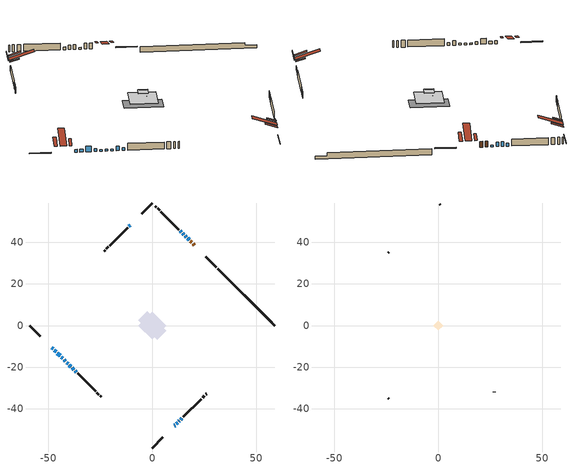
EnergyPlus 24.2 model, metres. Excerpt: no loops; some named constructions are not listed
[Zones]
conditioned space
 floor outside (Floor1 construction): -1.83,0 0,1.83 1.83,0 0,-1.83 z0.61
 floor adiabatic (AdiabaticFloorConstruction): -6.66,0 0,6.66 6.66,0 0,-6.66 z0.61
 floor foundation (Slab1 construction): -6.84,2.41 -2.41,6.84 6.84,-2.41 2.41,-6.84 z-1.43
 wall outside (RimJoist1 construction): 0,-58.92 5.13,-53.79 / -58.92,0 -53.79,-5.13 / 0,58.92 -5.13,53.79 / 30.9,28.03 25.76,33.16 z0.61:0.91
 wall outside (AdiabaticWallConstruction 1): 20.25,38.68 19.6,39.32 / 18.95,39.98 18.36,40.56 z0.61:2.64
 wall outside (AdiabaticWallConstruction): 10.65,-48.28 11,-47.92 / 12.86,-46.07 13,-45.92 z0.61:1.98; -48.28,-10.65 -47.7,-11.23 / 14.01,44.91 13.44,45.49 / -37.09,-21.83 -36.52,-22.41 z0.61:1.58; -47.04,-11.88 -46.29,-12.64 / -43.68,-15.24 -43.07,-15.85 / 13.66,-45.27 14.27,-44.66 z0.61:1.53; -45.63,-13.29 -44.34,-14.59 z0.61:2.59; 11.66,-47.27 12.2,-46.72 / 16.4,42.52 15.86,43.06 / 15.21,43.72 14.67,44.26 / -10.65,48.28 -11.19,47.73 / -38.5,-20.42 -37.75,-21.18 z0.61:2.19; 17.71,41.22 17.06,41.87 / -42.42,-16.51 -41.77,-17.16 / -41.11,-17.81 -40.46,-18.46 / -39.81,-19.12 -39.16,-19.77 z0.61:1.17
 wall outside (Wall1 construction): 14.93,-44 23.54,-35.38 / -35.86,-23.06 -27.24,-31.68 / -11.85,47.08 -20.46,38.46 / 12.78,46.15 4.16,54.76 z0.61:3.05
 wall outside (Wall2 construction): 24.2,-34.72 25.09,-33.83 / -26.59,-32.34 -25.69,-33.23 / -21.12,37.8 -22.01,36.91 / 3.5,55.42 2.61,56.31 z0.61:3.05
 wall outside (Wall3 construction): 25.75,-33.18 26.19,-32.74 / -25.04,-33.89 -24.6,-34.33 / -22.67,36.25 -23.11,35.82 / 1.95,56.97 1.52,57.41 z0.61:3.05
 wall foundation (FoundationWall1 construction): 31.55,27.37,-1.43 31.55,27.37,0.61 56.19,2.74,0.61 56.19,2.74,-0.35 58.92,0,-0.35 58.92,0,-1.43
 window (WindowConstruction 12): 10.65,-48.27 11,-47.92 z0.61:1.98
 window (WindowConstruction 7): -48.27,-10.65 -47.7,-11.23 z0.61:1.58
 window (WindowConstruction 8): -47.04,-11.88 -46.29,-12.64 z0.61:1.52
 window (WindowConstruction 9): -45.63,-13.29 -44.34,-14.59 z0.61:2.59
 window (WindowConstruction 10): -43.68,-15.24 -43.07,-15.85 z0.61:1.52
 window (WindowConstruction 11): 11.66,-47.26 12.2,-46.73 z0.61:2.19
 window (WindowConstruction 14): 17.71,41.22 17.06,41.86 z0.61:1.17
 window (WindowConstruction 15): -42.41,-16.51 -41.77,-17.16 z0.61:1.17
 window (WindowConstruction 16): -41.11,-17.81 -40.46,-18.46 z0.61:1.17
 window (WindowConstruction 17): -39.81,-19.12 -39.16,-19.76 z0.61:1.17
 window (WindowConstruction 13): 12.86,-46.07 13,-45.92 z0.61:1.98
 window (WindowConstruction): 16.4,42.52 15.86,43.06 z0.61:2.19
 window (WindowConstruction 1): 15.21,43.72 14.67,44.26 z0.61:2.19
 window (WindowConstruction 2): 14.01,44.91 13.44,45.49 z0.61:1.58
 window (WindowConstruction 3): -10.65,48.27 -11.19,47.74 z0.61:2.19
 window (WindowConstruction 4): 13.66,-45.27 14.27,-44.66 z0.61:1.52
 window (WindowConstruction 5): -38.5,-20.42 -37.75,-21.18 z0.61:2.19
 window (WindowConstruction 6): -37.09,-21.83 -36.52,-22.41 z0.61:1.58
 door (Door): 20.24,38.68 19.6,39.32 z0.61:2.64
 door (Door 1): 18.95,39.98 18.36,40.56 z0.61:2.64
 ceiling adiabatic (AdiabaticFloorConstruction): 0,-6.66 6.66,0 0,6.66 -6.66,0 z0.61
 roof outside (Roof2 construction): 8.75,-50.18,3.05 2.93,-44.36,5.79 1.39,-45.89,5.79 7.21,-51.71,3.05; -50.18,-8.75,3.05 -44.36,-2.93,5.79 -45.89,-1.39,5.79 -51.71,-7.21,3.05; -8.75,50.18,3.05 -2.93,44.36,5.79 -1.39,45.89,5.79 -7.21,51.71,3.05; 22.15,36.78,3.05 16.33,30.96,5.79 17.86,29.42,5.79 23.68,35.24,3.05
 roof outside (Roof4 construction): 9.99,-48.93,3.05 7.75,-46.69,4.1 7.16,-47.28,4.1 9.4,-49.52,3.05; -48.93,-9.99,3.05 -46.69,-7.75,4.1 -47.28,-7.16,4.1 -49.52,-9.4,3.05; -9.99,48.93,3.05 -7.75,46.69,4.1 -7.16,47.28,4.1 -9.4,49.52,3.05; 20.9,38.02,3.05 18.66,35.78,4.1 19.25,35.19,4.1 21.49,37.43,3.05
attic - vented
 floor to conditioned space (Floor2 construction Reversed): -2.36,0 0,2.36 2.36,0 0,-2.36 z3.05
 floor to conditioned space (Floor3 construction Reversed): -1.83,0 0,1.83 1.83,0 0,-1.83 z3.05
 wall outside (Wall4 construction): 26.85,-32.08 27.05,-31.88 / -23.94,-34.98 -23.74,-35.19 / -23.77,35.16 -23.97,34.96 / 0.86,58.07 0.66,58.27 z0.61:3.05
 roof outside (Roof1 construction): 6.56,-52.37,3.05 3.65,-49.46,4.42 2.88,-50.23,4.42 5.79,-53.14,3.05; -52.37,-6.56,3.05 -49.46,-3.65,4.42 -50.23,-2.88,4.42 -53.14,-5.79,3.05; -6.56,52.37,3.05 -3.65,49.46,4.42 -2.88,50.23,4.42 -5.79,53.14,3.05; 24.34,34.59,3.05 21.43,31.68,4.42 22.2,30.91,4.42 25.11,33.82,3.05
[Material] Roughness=Rough; Thermal Absorptance=0.9
Name | Thickness {m} | Conductivity {W/m-K} | Density {kg/m3} | Specific Heat {J/kg-K} | Solar Absorptance | Visible Absorptance
ceiling loosefill ins | 0.169333 | 0.0480833 | 16.02 | 1046.75 | 0.7 | 0.7
ceiling loosefill ins 1 | 0.254 | 0.0480833 | 16.02 | 1046.75 | 0.7 | 0.7
ceiling stud and cavity | 0.1397 | 0.367297 | 65.682 | 1177.47 | 0.7 | 0.7
ceiling stud and cavity 1 | 0.1397 | 0.205005 | 65.682 | 1177.47 | 0.7 | 0.7
gypsum board | 0.0127 | 0.160291 | 801 | 837.4 | 0.6 | 0.6
[Construction]
Floor2 construction: ceiling loosefill ins, ceiling stud and cavity, gypsum board
Floor3 construction: ceiling loosefill ins 1, ceiling stud and cavity 1, gypsum board
[EnergyManagementSystem:Program]
natural_vent_program: Set Tin = tin_s; Set Tout = tout_s; Set Wout = out_wt_s; Set Pbar = out_pb_s; Set Phiout = (@RhFnTdbWPb Tout Wout Pbar); Set MaxHR = 0.0115; Set Tnvsp = (htg_sp_s + clg_sp_s) / 2; Set NVavail = natural_vent_s; Set ClgSsnAvail = cool_season; Set Qnv = 0; Set Qwhf = 0; Set whole_house_fan_mix_act = 0; Set whole_house_fan_act = 0; If ((Wout < MaxHR) && (Tin > Tout) && (Tin > Tnvsp) && (ClgSsnAvail > 0)); Set WHF_Flow = 0; Set Adj = (Tin-Tnvsp)/(Tin-Tout); Set Adj = (@Min Adj 1); Set Adj = (@Max Adj 0); If (WHF_Flow > 0); Set Qwhf = WHF_Flow*Adj; Set whole_house_fan_mix_act = WHF_Flow*Adj; Set WHF_W = 0; Set whole_house_fan_act = WHF_W*Adj; ElseIf (NVavail > 0); Set NVArea = 0.0; Set Cs = 0.0001278934165609188; Set Cw = 2.6474039961502987e-05; Set Tdiff = Tin-Tout; Set dT = (@Abs Tdiff); Set Vwind = site_vw_s; Set SGNV = NVArea*Adj*((((Cs*dT)+(Cw*(Vwind^2)))^0.5)/1000); Set MaxNV = 2.826110959895809; Set Qnv = (@Min SGNV MaxNV); EndIf; EndIf; Set natural_vent_flow_act = Qnv; Set whole_house_fan_flow_act = Qwhf; Set natural_vent_program_Qnv = Qnv; Set natural_vent_program_Qwhf = Qwhf
total_airflows_program: Set total_infil_flow_rate = 0; Set total_mechvent_flow_rate = 0; Set total_natvent_flow_rate = 0; Set total_whf_flow_rate = 0; Set total_infil_flow_rate = total_infil_flow_rate + (infil_program_Qinf * 1); Set total_mechvent_flow_rate = total_mechvent_flow_rate + (infil_program_Qfan * 1); Set total_natvent_flow_rate = total_natvent_flow_rate + (natural_vent_program_Qnv * 1); Set total_whf_flow_rate = total_whf_flow_rate + (natural_vent_program_Qwhf * 1)
total_loads_program: Set loads_htg_tot = 0; Set loads_clg_tot = 0; If htg_load_cond > 0; Set loads_htg_tot = loads_htg_tot + (htg_load_cond - clg_load_cond) * 1.0; EndIf; Set loads_htg_tot = (@Max loads_htg_tot 0); If clg_load_cond > 0; Set loads_clg_tot = loads_clg_tot + (clg_load_cond - htg_load_cond) * 0.0; EndIf; Set loads_clg_tot = (@Max loads_clg_tot 0)
unit_heater_supply_fan_disaggregate_program: Set unit_heater_supply_fan_primary_htg = 0; If unit_heater_htg_coil_s > 0; Set unit_heater_supply_fan_primary_htg = unit_heater_supply_fan_s; EndIf
unmet_hours_program: Set htg_unmet_hours = 0; Set clg_unmet_hours = 0; Set unit_htg_unmet_hours = 0; If ((DayOfYear >= 1) && (DayOfYear <= 365)); Set unit_htg_unmet_hours = unit_htg_unmet_hours + conditioned_space_htg_unmet_s; If unit_htg_unmet_hours > htg_unmet_hours; Set htg_unmet_hours = unit_htg_unmet_hours; EndIf; EndIf
water_heater_EC_adj: If WarmupFlag == 0; Set dhw_e_cons = water_heater_energy + water_heater_on_cycle_parasitic + water_heater_off_cycle_parasitic; Set water_heater_ec_adj_act = 0.0 * dhw_e_cons / 1; EndIf
[EnergyManagementSystem:ProgramCallingManager]
component_loads_program_calling_manager: EndOfZoneTimestepAfterZoneReporting; component_loads_program
fridge_schedule_program_calling_manager: BeginZoneTimestepAfterInitHeatBalance; fridge_schedule_program
infil_program_calling_manager: BeginZoneTimestepAfterInitHeatBalance; infil_program
natural_vent_program_calling_manager: BeginZoneTimestepAfterInitHeatBalance; natural_vent_program
total_airflows_program_calling_manager: EndOfZoneTimestepAfterZoneReporting; total_airflows_program
total_loads_program_calling_manager: EndOfZoneTimestepAfterZoneReporting; total_loads_program
unit_heater_supply_fan_disaggregate_program_calling_manager: EndOfSystemTimestepBeforeHVACReporting; unit_heater_supply_fan_disaggregate_program
unmet_hours_program_calling_manager: EndOfZoneTimestepBeforeZoneReporting; unmet_hours_program
water_heater_EC_adj_ProgramManager: EndOfSystemTimestepBeforeHVACReporting; water_heater_EC_adj
[EnergyManagementSystem:OutputVariable] Type of Data in Variable=Summed
Name | EMS Variable | Update Frequency | EMS Program or Subroutine | Units
unit heater supply fan disaggregate htg primary | unit_heater_supply_fan_primary_htg | SystemTimestep | unit_heater_supply_fan_disaggregate_program | J
loads_htg_tot_peakload_outvar; loads_htg_tot_annual_outvar; Energy Management System Output Variable 1; Energy Management System Output Variable 45 | loads_htg_tot | ZoneTimestep | total_loads_program | J
loads_clg_tot_peakload_outvar; loads_clg_tot_annual_outvar; Energy Management System Output Variable 2; Energy Management System Output Variable 46 | loads_clg_tot | ZoneTimestep | total_loads_program | J
htg_unmet_hours_annual_outvar; Energy Management System Output Variable 3 | htg_unmet_hours | ZoneTimestep | unmet_hours_program | hr
clg_unmet_hours_annual_outvar; Energy Management System Output Variable 4 | clg_unmet_hours | ZoneTimestep | unmet_hours_program | hr
loads_htg_roofs_annual_outvar; Energy Management System Output Variable 5 | loads_htg_roofs | ZoneTimestep | component_loads_program | J
loads_htg_ceilings_annual_outvar; Energy Management System Output Variable 6 | loads_htg_ceilings | ZoneTimestep | component_loads_program | J
loads_htg_walls_annual_outvar; Energy Management System Output Variable 7 | loads_htg_walls | ZoneTimestep | component_loads_program | J
loads_htg_rim_joists_annual_outvar; Energy Management System Output Variable 8 | loads_htg_rim_joists | ZoneTimestep | component_loads_program | J
loads_htg_foundation_walls_annual_outvar; Energy Management System Output Variable 9 | loads_htg_foundation_walls | ZoneTimestep | component_loads_program | J
loads_htg_doors_annual_outvar; Energy Management System Output Variable 10 | loads_htg_doors | ZoneTimestep | component_loads_program | J
loads_htg_windows_conduction_annual_outvar; Energy Management System Output Variable 11 | loads_htg_windows_conduction | ZoneTimestep | component_loads_program | J
loads_htg_windows_solar_annual_outvar; Energy Management System Output Variable 12 | loads_htg_windows_solar | ZoneTimestep | component_loads_program | J
loads_htg_skylights_conduction_annual_outvar; Energy Management System Output Variable 13 | loads_htg_skylights_conduction | ZoneTimestep | component_loads_program | J
loads_htg_skylights_solar_annual_outvar; Energy Management System Output Variable 14 | loads_htg_skylights_solar | ZoneTimestep | component_loads_program | J
loads_htg_floors_annual_outvar; Energy Management System Output Variable 15 | loads_htg_floors | ZoneTimestep | component_loads_program | J
loads_htg_slabs_annual_outvar; Energy Management System Output Variable 16 | loads_htg_slabs | ZoneTimestep | component_loads_program | J
loads_htg_internal_mass_annual_outvar; Energy Management System Output Variable 17 | loads_htg_internal_mass | ZoneTimestep | component_loads_program | J
loads_htg_infil_annual_outvar; Energy Management System Output Variable 18 | loads_htg_infil | ZoneTimestep | component_loads_program | J
loads_htg_natvent_annual_outvar; Energy Management System Output Variable 19 | loads_htg_natvent | ZoneTimestep | component_loads_program | J
loads_htg_mechvent_annual_outvar; Energy Management System Output Variable 20 | loads_htg_mechvent | ZoneTimestep | component_loads_program | J
loads_htg_whf_annual_outvar; Energy Management System Output Variable 21 | loads_htg_whf | ZoneTimestep | component_loads_program | J
loads_htg_ducts_annual_outvar; Energy Management System Output Variable 22 | loads_htg_ducts | ZoneTimestep | component_loads_program | J
loads_htg_intgains_annual_outvar; Energy Management System Output Variable 23 | loads_htg_intgains | ZoneTimestep | component_loads_program | J
loads_htg_lighting_annual_outvar; Energy Management System Output Variable 24 | loads_htg_lighting | ZoneTimestep | component_loads_program | J
loads_clg_roofs_annual_outvar; Energy Management System Output Variable 25 | loads_clg_roofs | ZoneTimestep | component_loads_program | J
loads_clg_ceilings_annual_outvar; Energy Management System Output Variable 26 | loads_clg_ceilings | ZoneTimestep | component_loads_program | J
loads_clg_walls_annual_outvar; Energy Management System Output Variable 27 | loads_clg_walls | ZoneTimestep | component_loads_program | J
loads_clg_rim_joists_annual_outvar; Energy Management System Output Variable 28 | loads_clg_rim_joists | ZoneTimestep | component_loads_program | J
loads_clg_foundation_walls_annual_outvar; Energy Management System Output Variable 29 | loads_clg_foundation_walls | ZoneTimestep | component_loads_program | J
loads_clg_doors_annual_outvar; Energy Management System Output Variable 30 | loads_clg_doors | ZoneTimestep | component_loads_program | J
loads_clg_windows_conduction_annual_outvar; Energy Management System Output Variable 31 | loads_clg_windows_conduction | ZoneTimestep | component_loads_program | J
loads_clg_windows_solar_annual_outvar; Energy Management System Output Variable 32 | loads_clg_windows_solar | ZoneTimestep | component_loads_program | J
loads_clg_skylights_conduction_annual_outvar; Energy Management System Output Variable 33 | loads_clg_skylights_conduction | ZoneTimestep | component_loads_program | J
loads_clg_skylights_solar_annual_outvar; Energy Management System Output Variable 34 | loads_clg_skylights_solar | ZoneTimestep | component_loads_program | J
loads_clg_floors_annual_outvar; Energy Management System Output Variable 35 | loads_clg_floors | ZoneTimestep | component_loads_program | J
loads_clg_slabs_annual_outvar; Energy Management System Output Variable 36 | loads_clg_slabs | ZoneTimestep | component_loads_program | J
loads_clg_internal_mass_annual_outvar; Energy Management System Output Variable 37 | loads_clg_internal_mass | ZoneTimestep | component_loads_program | J
loads_clg_infil_annual_outvar; Energy Management System Output Variable 38 | loads_clg_infil | ZoneTimestep | component_loads_program | J
loads_clg_natvent_annual_outvar; Energy Management System Output Variable 39 | loads_clg_natvent | ZoneTimestep | component_loads_program | J
loads_clg_mechvent_annual_outvar; Energy Management System Output Variable 40 | loads_clg_mechvent | ZoneTimestep | component_loads_program | J
loads_clg_whf_annual_outvar; Energy Management System Output Variable 41 | loads_clg_whf | ZoneTimestep | component_loads_program | J
loads_clg_ducts_annual_outvar; Energy Management System Output Variable 42 | loads_clg_ducts | ZoneTimestep | component_loads_program | J
loads_clg_intgains_annual_outvar; Energy Management System Output Variable 43 | loads_clg_intgains | ZoneTimestep | component_loads_program | J
loads_clg_lighting_annual_outvar; Energy Management System Output Variable 44 | loads_clg_lighting | ZoneTimestep | component_loads_program | J
[Schedule:Day:Interval]
interior lighting schedule day: No, 01:00, 0.108182, 04:00, 0.0901515, 05:00, 0.0991667, 06:00, 0.162273, 07:00, 0.270455, 08:00, 0.342576, 10:00, 0.369621, 11:00, 0.351591, 12:00, 0.333561, 13:00, 0.324545, 14:00, 0.31553, 15:00, 0.333561, 16:00, 0.369621, 17:00, 0.450758, 18:00, 0.585985, 19:00, 0.775303, 20:00, 0.955606, 21:00, 0.991667, 22:00, 0.712197, 23:00, 0.360606, 24:00, 0.162273
interior lighting schedule day 1: No, 01:00, 0.100909, 04:00, 0.0840909, 05:00, 0.0925, 06:00, 0.151364, 07:00, 0.252273, 08:00, 0.319545, 10:00, 0.344773, 11:00, 0.327955, 12:00, 0.311136, 13:00, 0.302727, 14:00, 0.294318, 15:00, 0.311136, 16:00, 0.344773, 17:00, 0.420455, 18:00, 0.546591, 19:00, 0.723182, 20:00, 0.891364, 21:00, 0.925, 22:00, 0.664318, 23:00, 0.336364, 24:00, 0.151364
interior lighting schedule day 2: No, 01:00, 0.0927273, 04:00, 0.0772727, 05:00, 0.085, 06:00, 0.139091, 07:00, 0.231818, 08:00, 0.293636, 10:00, 0.316818, 11:00, 0.301364, 12:00, 0.285909, 13:00, 0.278182, 14:00, 0.270455, 15:00, 0.285909, 16:00, 0.316818, 17:00, 0.386364, 18:00, 0.502273, 19:00, 0.664545, 20:00, 0.819091, 21:00, 0.85, 22:00, 0.610455, 23:00, 0.309091, 24:00, 0.139091
interior lighting schedule day 3: No, 01:00, 0.0845455, 04:00, 0.0704545, 05:00, 0.0775, 06:00, 0.126818, 07:00, 0.211364, 08:00, 0.267727, 10:00, 0.288864, 11:00, 0.274773, 12:00, 0.260682, 13:00, 0.253636, 14:00, 0.246591, 15:00, 0.260682, 16:00, 0.288864, 17:00, 0.352273, 18:00, 0.457955, 19:00, 0.605909, 20:00, 0.746818, 21:00, 0.775, 22:00, 0.556591, 23:00, 0.281818, 24:00, 0.126818
interior lighting schedule day 4: No, 01:00, 0.0763636, 04:00, 0.0636364, 05:00, 0.07, 06:00, 0.114545, 07:00, 0.190909, 08:00, 0.241818, 10:00, 0.260909, 11:00, 0.248182, 12:00, 0.235455, 13:00, 0.229091, 14:00, 0.222727, 15:00, 0.235455, 16:00, 0.260909, 17:00, 0.318182, 18:00, 0.413636, 19:00, 0.547273, 20:00, 0.674545, 21:00, 0.7, 22:00, 0.502727, 23:00, 0.254545, 24:00, 0.114545
interior lighting schedule day 5: No, 01:00, 0.0727273, 04:00, 0.0606061, 05:00, 0.0666667, 06:00, 0.109091, 07:00, 0.181818, 08:00, 0.230303, 10:00, 0.248485, 11:00, 0.236364, 12:00, 0.224242, 13:00, 0.218182, 14:00, 0.212121, 15:00, 0.224242, 16:00, 0.248485, 17:00, 0.30303, 18:00, 0.393939, 19:00, 0.521212, 20:00, 0.642424, 21:00, 0.666667, 22:00, 0.478788, 23:00, 0.242424, 24:00, 0.109091
interior lighting schedule day 6: No, 01:00, 0.0745455, 04:00, 0.0621212, 05:00, 0.0683333, 06:00, 0.111818, 07:00, 0.186364, 08:00, 0.236061, 10:00, 0.254697, 11:00, 0.242273, 12:00, 0.229848, 13:00, 0.223636, 14:00, 0.217424, 15:00, 0.229848, 16:00, 0.254697, 17:00, 0.310606, 18:00, 0.403788, 19:00, 0.534242, 20:00, 0.658485, 21:00, 0.683333, 22:00, 0.490758, 23:00, 0.248485, 24:00, 0.111818
interior lighting schedule day 7: No, 01:00, 0.08, 04:00, 0.0666667, 05:00, 0.0733333, 06:00, 0.12, 07:00, 0.2, 08:00, 0.253333, 10:00, 0.273333, 11:00, 0.26, 12:00, 0.246667, 13:00, 0.24, 14:00, 0.233333, 15:00, 0.246667, 16:00, 0.273333, 17:00, 0.333333, 18:00, 0.433333, 19:00, 0.573333, 20:00, 0.706667, 21:00, 0.733333, 22:00, 0.526667, 23:00, 0.266667, 24:00, 0.12
interior lighting schedule day 8: No, 01:00, 0.0890909, 04:00, 0.0742424, 05:00, 0.0816667, 06:00, 0.133636, 07:00, 0.222727, 08:00, 0.282121, 10:00, 0.304394, 11:00, 0.289545, 12:00, 0.274697, 13:00, 0.267273, 14:00, 0.259848, 15:00, 0.274697, 16:00, 0.304394, 17:00, 0.371212, 18:00, 0.482576, 19:00, 0.638485, 20:00, 0.78697, 21:00, 0.816667, 22:00, 0.586515, 23:00, 0.29697, 24:00, 0.133636
interior lighting schedule day 9: No, 01:00, 0.0972727, 04:00, 0.0810606, 05:00, 0.0891667, 06:00, 0.145909, 07:00, 0.243182, 08:00, 0.30803, 10:00, 0.332348, 11:00, 0.316136, 12:00, 0.299924, 13:00, 0.291818, 14:00, 0.283712, 15:00, 0.299924, 16:00, 0.332348, 17:00, 0.405303, 18:00, 0.526894, 19:00, 0.697121, 20:00, 0.859242, 21:00, 0.891667, 22:00, 0.640379, 23:00, 0.324242, 24:00, 0.145909
interior lighting schedule day 10: No, 01:00, 0.105455, 04:00, 0.0878788, 05:00, 0.0966667, 06:00, 0.158182, 07:00, 0.263636, 08:00, 0.333939, 10:00, 0.360303, 11:00, 0.342727, 12:00, 0.325152, 13:00, 0.316364, 14:00, 0.307576, 15:00, 0.325152, 16:00, 0.360303, 17:00, 0.439394, 18:00, 0.571212, 19:00, 0.755758, 20:00, 0.931515, 21:00, 0.966667, 22:00, 0.694242, 23:00, 0.351515, 24:00, 0.158182
interior lighting schedule day 11: No, 01:00, 0.109091, 04:00, 0.0909091, 05:00, 0.1, 06:00, 0.163636, 07:00, 0.272727, 08:00, 0.345455, 10:00, 0.372727, 11:00, 0.354545, 12:00, 0.336364, 13:00, 0.327273, 14:00, 0.318182, 15:00, 0.336364, 16:00, 0.372727, 17:00, 0.454545, 18:00, 0.590909, 19:00, 0.781818, 20:00, 0.963636, 21:00, 1, 22:00, 0.718182, 23:00, 0.363636, 24:00, 0.163636
interior lighting schedule default day; occupants schedule default day; clothes dryer schedule default day; cooking range schedule default day; mech vent range fan 0 schedule default day; misc plug loads schedule default day; general water use schedule default day; heating setpoint default day; cooling setpoint default day; clothes dryer exhaust 0 schedule default day; cooling season schedule day; cooling season schedule day 2; cooling season schedule default day; exterior lighting schedule default day; natural vent schedule default day: No, 24:00, 0
occupants schedule day: No, 05:00, 0.426829, 06:00, 0.719512, 07:00, 1, 08:00, 0.670732, 09:00, 0.329268, 14:00, 0.170732, 15:00, 0.231707, 16:00, 0.329268, 17:00, 0.5, 18:00, 0.670732, 19:00, 0.829268, 21:00, 1, 22:00, 0.853659, 23:00, 0.646341, 24:00, 0.426829
clothes dryer schedule day; clothes dryer exhaust 0 schedule day: No, 01:00, 0.123457, 02:00, 0.0740741, 03:00, 0.0493827, 04:00, 0.0246914, 05:00, 0.0493827, 06:00, 0.0740741, 07:00, 0.197531, 08:00, 0.395062, 09:00, 0.592593, 10:00, 0.839506, 11:00, 0.962963, 12:00, 1, 13:00, 0.91358, 14:00, 0.82716, 15:00, 0.716049, 16:00, 0.753086, 17:00, 0.679012, 18:00, 0.666667, 20:00, 0.62963, 21:00, 0.641975, 22:00, 0.666667, 23:00, 0.54321, 24:00, 0.296296
cooking range schedule day: No, 05:00, 0.0597015, 06:00, 0.11194, 07:00, 0.171642, 08:00, 0.291045, 11:00, 0.343284, 12:00, 0.402985, 13:00, 0.462687, 14:00, 0.343284, 15:00, 0.291045, 16:00, 0.402985, 17:00, 0.567164, 18:00, 1, 19:00, 0.850746, 20:00, 0.432836, 21:00, 0.291045, 22:00, 0.231343, 23:00, 0.171642, 24:00, 0.11194
mech vent range fan 0 schedule day: No, 18:00, 0, 19:00, 1, 20:00, 0.2, 24:00, 0
misc plug loads schedule day: No, 06:00, 0.705882, 07:00, 0.745098, 08:00, 0.803922, 15:00, 0.823529, 16:00, 0.862745, 17:00, 0.921569, 18:00, 0.980392, 19:00, 1, 20:00, 0.980392, 21:00, 0.941176, 22:00, 0.862745, 23:00, 0.784314, 24:00, 0.72549
general water use schedule day: No, 01:00, 0.315068, 03:00, 0.287671, 04:00, 0.342466, 05:00, 0.369863, 06:00, 0.520548, 07:00, 0.60274, 08:00, 0.534247, 10:00, 0.506849, 11:00, 0.465753, 14:00, 0.479452, 15:00, 0.534247, 16:00, 0.589041, 17:00, 0.69863, 18:00, 0.876712, 19:00, 0.890411, 20:00, 0.986301, 21:00, 1, 22:00, 0.863014, 23:00, 0.616438, 24:00, 0.465753
heating setpoint day: No, 07:00, 18, 23:00, 21, 24:00, 18
cooling setpoint day: No, 24:00, 25
cooling season schedule day 1: No, 24:00, 1
exterior lighting schedule day: No, 01:00, 0.566667, 03:00, 0.524167, 05:00, 0.495833, 06:00, 0.5525, 07:00, 0.623333, 08:00, 0.580833, 09:00, 0.439167, 10:00, 0.354167, 12:00, 0.34, 13:00, 0.354167, 14:00, 0.396667, 15:00, 0.425, 16:00, 0.495833, 17:00, 0.623333, 18:00, 0.793333, 19:00, 0.906667, 20:00, 0.963333, 21:00, 0.991667, 22:00, 0.920833, 23:00, 0.793333, 24:00, 0.665833
exterior lighting schedule day 1: No, 01:00, 0.528571, 03:00, 0.488929, 05:00, 0.4625, 06:00, 0.515357, 07:00, 0.581429, 08:00, 0.541786, 09:00, 0.409643, 10:00, 0.330357, 12:00, 0.317143, 13:00, 0.330357, 14:00, 0.37, 15:00, 0.396429, 16:00, 0.4625, 17:00, 0.581429, 18:00, 0.74, 19:00, 0.845714, 20:00, 0.898571, 21:00, 0.925, 22:00, 0.858929, 23:00, 0.74, 24:00, 0.621071
exterior lighting schedule day 10: No, 01:00, 0.552381, 03:00, 0.510952, 05:00, 0.483333, 06:00, 0.538571, 07:00, 0.607619, 08:00, 0.56619, 09:00, 0.428095, 10:00, 0.345238, 12:00, 0.331429, 13:00, 0.345238, 14:00, 0.386667, 15:00, 0.414286, 16:00, 0.483333, 17:00, 0.607619, 18:00, 0.773333, 19:00, 0.88381, 20:00, 0.939048, 21:00, 0.966667, 22:00, 0.897619, 23:00, 0.773333, 24:00, 0.649048
exterior lighting schedule day 11: No, 01:00, 0.571429, 03:00, 0.528571, 05:00, 0.5, 06:00, 0.557143, 07:00, 0.628571, 08:00, 0.585714, 09:00, 0.442857, 10:00, 0.357143, 12:00, 0.342857, 13:00, 0.357143, 14:00, 0.4, 15:00, 0.428571, 16:00, 0.5, 17:00, 0.628571, 18:00, 0.8, 19:00, 0.914286, 20:00, 0.971429, 21:00, 1, 22:00, 0.928571, 23:00, 0.8, 24:00, 0.671429
exterior lighting schedule day 2: No, 01:00, 0.485714, 03:00, 0.449286, 05:00, 0.425, 06:00, 0.473571, 07:00, 0.534286, 08:00, 0.497857, 09:00, 0.376429, 10:00, 0.303571, 12:00, 0.291429, 13:00, 0.303571, 14:00, 0.34, 15:00, 0.364286, 16:00, 0.425, 17:00, 0.534286, 18:00, 0.68, 19:00, 0.777143, 20:00, 0.825714, 21:00, 0.85, 22:00, 0.789286, 23:00, 0.68, 24:00, 0.570714
exterior lighting schedule day 3: No, 01:00, 0.442857, 03:00, 0.409643, 05:00, 0.3875, 06:00, 0.431786, 07:00, 0.487143, 08:00, 0.453929, 09:00, 0.343214, 10:00, 0.276786, 12:00, 0.265714, 13:00, 0.276786, 14:00, 0.31, 15:00, 0.332143, 16:00, 0.3875, 17:00, 0.487143, 18:00, 0.62, 19:00, 0.708571, 20:00, 0.752857, 21:00, 0.775, 22:00, 0.719643, 23:00, 0.62, 24:00, 0.520357
exterior lighting schedule day 4: No, 01:00, 0.4, 03:00, 0.37, 05:00, 0.35, 06:00, 0.39, 07:00, 0.44, 08:00, 0.41, 09:00, 0.31, 10:00, 0.25, 12:00, 0.24, 13:00, 0.25, 14:00, 0.28, 15:00, 0.3, 16:00, 0.35, 17:00, 0.44, 18:00, 0.56, 19:00, 0.64, 20:00, 0.68, 21:00, 0.7, 22:00, 0.65, 23:00, 0.56, 24:00, 0.47
exterior lighting schedule day 5: No, 01:00, 0.380952, 03:00, 0.352381, 05:00, 0.333333, 06:00, 0.371429, 07:00, 0.419048, 08:00, 0.390476, 09:00, 0.295238, 10:00, 0.238095, 12:00, 0.228571, 13:00, 0.238095, 14:00, 0.266667, 15:00, 0.285714, 16:00, 0.333333, 17:00, 0.419048, 18:00, 0.533333, 19:00, 0.609524, 20:00, 0.647619, 21:00, 0.666667, 22:00, 0.619048, 23:00, 0.533333, 24:00, 0.447619
exterior lighting schedule day 6: No, 01:00, 0.390476, 03:00, 0.36119, 05:00, 0.341667, 06:00, 0.380714, 07:00, 0.429524, 08:00, 0.400238, 09:00, 0.302619, 10:00, 0.244048, 12:00, 0.234286, 13:00, 0.244048, 14:00, 0.273333, 15:00, 0.292857, 16:00, 0.341667, 17:00, 0.429524, 18:00, 0.546667, 19:00, 0.624762, 20:00, 0.66381, 21:00, 0.683333, 22:00, 0.634524, 23:00, 0.546667, 24:00, 0.45881
exterior lighting schedule day 7: No, 01:00, 0.419048, 03:00, 0.387619, 05:00, 0.366667, 06:00, 0.408571, 07:00, 0.460952, 08:00, 0.429524, 09:00, 0.324762, 10:00, 0.261905, 12:00, 0.251429, 13:00, 0.261905, 14:00, 0.293333, 15:00, 0.314286, 16:00, 0.366667, 17:00, 0.460952, 18:00, 0.586667, 19:00, 0.670476, 20:00, 0.712381, 21:00, 0.733333, 22:00, 0.680952, 23:00, 0.586667, 24:00, 0.492381
exterior lighting schedule day 8: No, 01:00, 0.466667, 03:00, 0.431667, 05:00, 0.408333, 06:00, 0.455, 07:00, 0.513333, 08:00, 0.478333, 09:00, 0.361667, 10:00, 0.291667, 12:00, 0.28, 13:00, 0.291667, 14:00, 0.326667, 15:00, 0.35, 16:00, 0.408333, 17:00, 0.513333, 18:00, 0.653333, 19:00, 0.746667, 20:00, 0.793333, 21:00, 0.816667, 22:00, 0.758333, 23:00, 0.653333, 24:00, 0.548333
exterior lighting schedule day 9: No, 01:00, 0.509524, 03:00, 0.47131, 05:00, 0.445833, 06:00, 0.496786, 07:00, 0.560476, 08:00, 0.522262, 09:00, 0.394881, 10:00, 0.318452, 12:00, 0.305714, 13:00, 0.318452, 14:00, 0.356667, 15:00, 0.382143, 16:00, 0.445833, 17:00, 0.560476, 18:00, 0.713333, 19:00, 0.815238, 20:00, 0.86619, 21:00, 0.891667, 22:00, 0.827976, 23:00, 0.713333, 24:00, 0.59869
[Schedule:Week:Daily]
heating setpoint Week Rule - Jan1-Dec31: heating setpoint day, heating setpoint day, heating setpoint day, heating setpoint day, heating setpoint day, heating setpoint day, heating setpoint day, heating setpoint default day, heating setpoint default day, heating setpoint default day, heating setpoint default day, heating setpoint default day
cooling setpoint Week Rule - Jan1-Dec31: cooling setpoint day, cooling setpoint day, cooling setpoint day, cooling setpoint day, cooling setpoint day, cooling setpoint day, cooling setpoint day, cooling setpoint default day, cooling setpoint default day, cooling setpoint default day, cooling setpoint default day, cooling setpoint default day
clothes dryer exhaust 0 schedule Week Rule - Jan1-Dec31: clothes dryer exhaust 0 schedule day, clothes dryer exhaust 0 schedule day, clothes dryer exhaust 0 schedule day, clothes dryer exhaust 0 schedule day, clothes dryer exhaust 0 schedule day, clothes dryer exhaust 0 schedule day, clothes dryer exhaust 0 schedule day, clothes dryer exhaust 0 schedule default day, clothes dryer exhaust 0 schedule default day, clothes dryer exhaust 0 schedule default day, clothes dryer exhaust 0 schedule default day, clothes dryer exhaust 0 schedule default day
cooling season schedule Week Rule - Jan1-May26: cooling season schedule day, cooling season schedule day, cooling season schedule day, cooling season schedule day, cooling season schedule day, cooling season schedule day, cooling season schedule day, cooling season schedule default day, cooling season schedule default day, cooling season schedule default day, cooling season schedule default day, cooling season schedule default day
cooling season schedule Week Rule - May27-Jun2: cooling season schedule day, cooling season schedule day, cooling season schedule day, cooling season schedule day, cooling season schedule day, cooling season schedule day 1, cooling season schedule day 1, cooling season schedule default day, cooling season schedule default day, cooling season schedule default day, cooling season schedule default day, cooling season schedule default day
cooling season schedule Week Rule - Jun3-Aug25: cooling season schedule day 1, cooling season schedule day 1, cooling season schedule day 1, cooling season schedule day 1, cooling season schedule day 1, cooling season schedule day 1, cooling season schedule day 1, cooling season schedule default day, cooling season schedule default day, cooling season schedule default day, cooling season schedule default day, cooling season schedule default day
cooling season schedule Week Rule - Aug26-Sep1: cooling season schedule day 1, cooling season schedule day 1, cooling season schedule day 1, cooling season schedule day 1, cooling season schedule day 1, cooling season schedule day 1, cooling season schedule day 2, cooling season schedule default day, cooling season schedule default day, cooling season schedule default day, cooling season schedule default day, cooling season schedule default day
cooling season schedule Week Rule - Sep2-Dec31: cooling season schedule day 2, cooling season schedule day 2, cooling season schedule day 2, cooling season schedule day 2, cooling season schedule day 2, cooling season schedule day 2, cooling season schedule day 2, cooling season schedule default day, cooling season schedule default day, cooling season schedule default day, cooling season schedule default day, cooling season schedule default day
exterior lighting schedule Week Rule - Mar4-Mar31: exterior lighting schedule day 2, exterior lighting schedule day 2, exterior lighting schedule day 2, exterior lighting schedule day 2, exterior lighting schedule day 2, exterior lighting schedule day 2, exterior lighting schedule day 2, exterior lighting schedule default day, exterior lighting schedule default day, exterior lighting schedule default day, exterior lighting schedule default day, exterior lighting schedule default day
exterior lighting schedule Week Rule - Apr1-Apr28: exterior lighting schedule day 3, exterior lighting schedule day 3, exterior lighting schedule day 3, exterior lighting schedule day 3, exterior lighting schedule day 3, exterior lighting schedule day 3, exterior lighting schedule day 3, exterior lighting schedule default day, exterior lighting schedule default day, exterior lighting schedule default day, exterior lighting schedule default day, exterior lighting schedule default day
exterior lighting schedule Week Rule - Apr29-May5: exterior lighting schedule day 3, exterior lighting schedule day 3, exterior lighting schedule day 4, exterior lighting schedule day 4, exterior lighting schedule day 4, exterior lighting schedule day 4, exterior lighting schedule day 4, exterior lighting schedule default day, exterior lighting schedule default day, exterior lighting schedule default day, exterior lighting schedule default day, exterior lighting schedule default day
exterior lighting schedule Week Rule - May6-May26: exterior lighting schedule day 4, exterior lighting schedule day 4, exterior lighting schedule day 4, exterior lighting schedule day 4, exterior lighting schedule day 4, exterior lighting schedule day 4, exterior lighting schedule day 4, exterior lighting schedule default day, exterior lighting schedule default day, exterior lighting schedule default day, exterior lighting schedule default day, exterior lighting schedule default day
exterior lighting schedule Week Rule - May27-Jun2: exterior lighting schedule day 4, exterior lighting schedule day 4, exterior lighting schedule day 4, exterior lighting schedule day 4, exterior lighting schedule day 4, exterior lighting schedule day 5, exterior lighting schedule day 5, exterior lighting schedule default day, exterior lighting schedule default day, exterior lighting schedule default day, exterior lighting schedule default day, exterior lighting schedule default day
exterior lighting schedule Week Rule - Jun3-Jun30: exterior lighting schedule day 5, exterior lighting schedule day 5, exterior lighting schedule day 5, exterior lighting schedule day 5, exterior lighting schedule day 5, exterior lighting schedule day 5, exterior lighting schedule day 5, exterior lighting schedule default day, exterior lighting schedule default day, exterior lighting schedule default day, exterior lighting schedule default day, exterior lighting schedule default day
exterior lighting schedule Week Rule - Jul1-Jul28: exterior lighting schedule day 6, exterior lighting schedule day 6, exterior lighting schedule day 6, exterior lighting schedule day 6, exterior lighting schedule day 6, exterior lighting schedule day 6, exterior lighting schedule day 6, exterior lighting schedule default day, exterior lighting schedule default day, exterior lighting schedule default day, exterior lighting schedule default day, exterior lighting schedule default day
exterior lighting schedule Week Rule - Jul29-Aug4: exterior lighting schedule day 6, exterior lighting schedule day 6, exterior lighting schedule day 6, exterior lighting schedule day 7, exterior lighting schedule day 7, exterior lighting schedule day 7, exterior lighting schedule day 7, exterior lighting schedule default day, exterior lighting schedule default day, exterior lighting schedule default day, exterior lighting schedule default day, exterior lighting schedule default day
exterior lighting schedule Week Rule - Aug5-Aug25: exterior lighting schedule day 7, exterior lighting schedule day 7, exterior lighting schedule day 7, exterior lighting schedule day 7, exterior lighting schedule day 7, exterior lighting schedule day 7, exterior lighting schedule day 7, exterior lighting schedule default day, exterior lighting schedule default day, exterior lighting schedule default day, exterior lighting schedule default day, exterior lighting schedule default day
exterior lighting schedule Week Rule - Aug26-Sep1: exterior lighting schedule day 7, exterior lighting schedule day 7, exterior lighting schedule day 7, exterior lighting schedule day 7, exterior lighting schedule day 7, exterior lighting schedule day 7, exterior lighting schedule day 8, exterior lighting schedule default day, exterior lighting schedule default day, exterior lighting schedule default day, exterior lighting schedule default day, exterior lighting schedule default day
exterior lighting schedule Week Rule - Sep2-Sep29: exterior lighting schedule day 8, exterior lighting schedule day 8, exterior lighting schedule day 8, exterior lighting schedule day 8, exterior lighting schedule day 8, exterior lighting schedule day 8, exterior lighting schedule day 8, exterior lighting schedule default day, exterior lighting schedule default day, exterior lighting schedule default day, exterior lighting schedule default day, exterior lighting schedule default day
exterior lighting schedule Week Rule - Sep30-Oct6: exterior lighting schedule day 8, exterior lighting schedule day 9, exterior lighting schedule day 9, exterior lighting schedule day 9, exterior lighting schedule day 9, exterior lighting schedule day 9, exterior lighting schedule day 9, exterior lighting schedule default day, exterior lighting schedule default day, exterior lighting schedule default day, exterior lighting schedule default day, exterior lighting schedule default day
exterior lighting schedule Week Rule - Oct7-Oct27: exterior lighting schedule day 9, exterior lighting schedule day 9, exterior lighting schedule day 9, exterior lighting schedule day 9, exterior lighting schedule day 9, exterior lighting schedule day 9, exterior lighting schedule day 9, exterior lighting schedule default day, exterior lighting schedule default day, exterior lighting schedule default day, exterior lighting schedule default day, exterior lighting schedule default day
exterior lighting schedule Week Rule - Oct28-Nov3: exterior lighting schedule day 9, exterior lighting schedule day 9, exterior lighting schedule day 9, exterior lighting schedule day 9, exterior lighting schedule day 10, exterior lighting schedule day 10, exterior lighting schedule day 10, exterior lighting schedule default day, exterior lighting schedule default day, exterior lighting schedule default day, exterior lighting schedule default day, exterior lighting schedule default day
exterior lighting schedule Week Rule - Nov4-Nov24: exterior lighting schedule day 10, exterior lighting schedule day 10, exterior lighting schedule day 10, exterior lighting schedule day 10, exterior lighting schedule day 10, exterior lighting schedule day 10, exterior lighting schedule day 10, exterior lighting schedule default day, exterior lighting schedule default day, exterior lighting schedule default day, exterior lighting schedule default day, exterior lighting schedule default day
exterior lighting schedule Week Rule - Nov25-Dec1: exterior lighting schedule day 10, exterior lighting schedule day 10, exterior lighting schedule day 10, exterior lighting schedule day 10, exterior lighting schedule day 10, exterior lighting schedule day 10, exterior lighting schedule day 11, exterior lighting schedule default day, exterior lighting schedule default day, exterior lighting schedule default day, exterior lighting schedule default day, exterior lighting schedule default day
exterior lighting schedule Week Rule - Dec2-Dec31: exterior lighting schedule day 11, exterior lighting schedule day 11, exterior lighting schedule day 11, exterior lighting schedule day 11, exterior lighting schedule day 11, exterior lighting schedule day 11, exterior lighting schedule day 11, exterior lighting schedule default day, exterior lighting schedule default day, exterior lighting schedule default day, exterior lighting schedule default day, exterior lighting schedule default day
natural vent schedule Week Rule - Jan1-Dec31: natural vent schedule default day, natural vent schedule default day, natural vent schedule default day, natural vent schedule default day, natural vent schedule default day, natural vent schedule default day, natural vent schedule default day, natural vent schedule default day, natural vent schedule default day, natural vent schedule default day, natural vent schedule default day, natural vent schedule default day
[Schedule:Year]
heating setpoint: heating setpoint Week Rule - Jan1-Dec31, 1, 1, 12, 31
cooling setpoint: cooling setpoint Week Rule - Jan1-Dec31, 1, 1, 12, 31
clothes dryer exhaust 0 schedule: clothes dryer exhaust 0 schedule Week Rule - Jan1-Dec31, 1, 1, 12, 31
cooling season schedule: cooling season schedule Week Rule - Jan1-May26, 1, 1, 5, 26, cooling season schedule Week Rule - May27-Jun2, 5, 27, 6, 2, cooling season schedule Week Rule - Jun3-Aug25, 6, 3, 8, 25, cooling season schedule Week Rule - Aug26-Sep1, 8, 26, 9, 1, cooling season schedule Week Rule - Sep2-Dec31, 9, 2, 12, 31
natural vent schedule: natural vent schedule Week Rule - Jan1-Dec31, 1, 1, 12, 31
